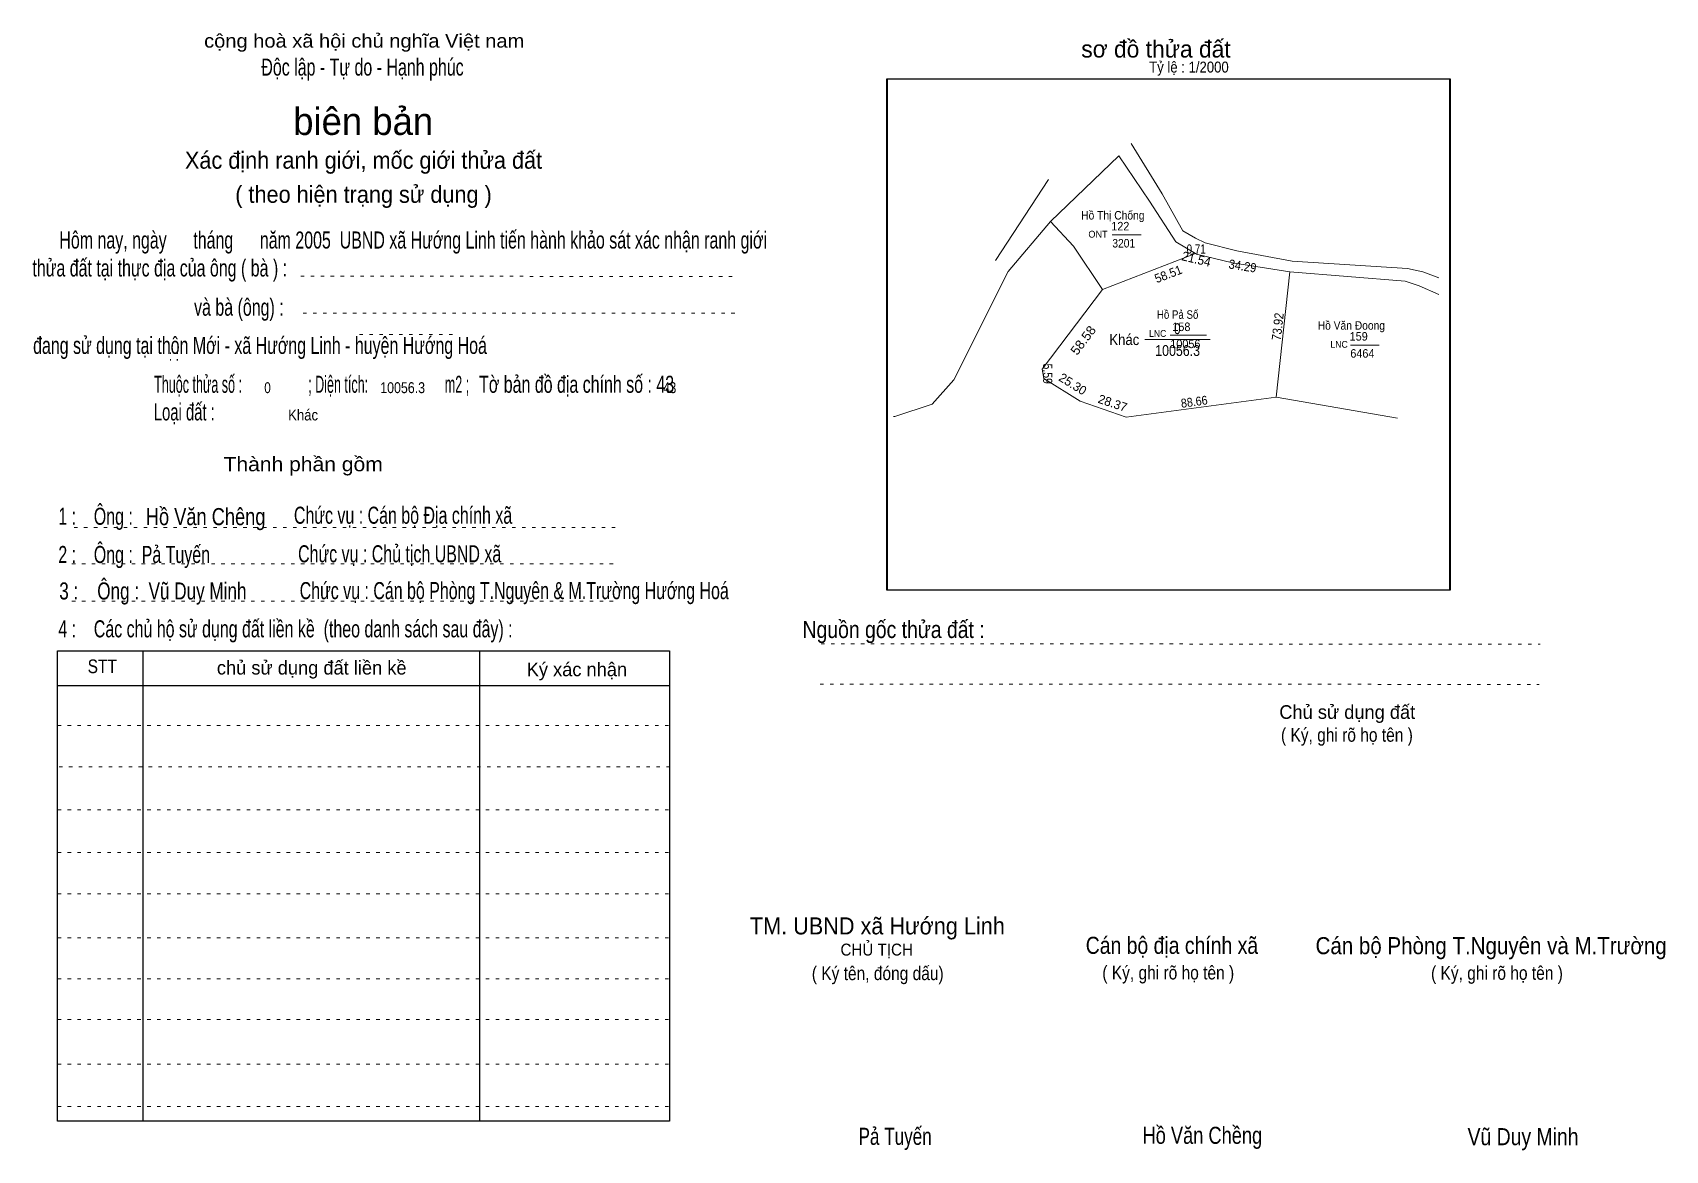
# Model space of a CAD drawing. Header units: centimetres. Extents: x -1.5 to 46.4, y -3.9 to 28.9.
import ezdxf
from ezdxf.enums import TextEntityAlignment as Align

# ---------------------------------------------------------------- set-up
doc = ezdxf.new("R2010")
doc.units = ezdxf.units.CM
doc.header["$LTSCALE"] = 0.16
doc.linetypes.add('DOTTED', pattern=[1.5, 0.3, -1.2])
for name, color, linetype, lineweight in [('15', 7, 'Continuous', 13), ('2', 7, 'Continuous', 25), ('22', 7, 'Continuous', 13), ('33', 7, 'Continuous', 13), ('5', 7, 'DOTTED', 13)]:
    doc.layers.add(name, color=color, linetype=linetype, lineweight=lineweight)
for name, color, linetype in [('16', 7, 'Continuous'), ('34', 7, 'Continuous'), ('51', 7, 'Continuous')]:
    doc.layers.add(name, color=color, linetype=linetype)

msp = doc.modelspace()

# ---------------------------------------------------------------- linework, layer by layer
at = {"layer": '15'}
for p, q in [((30.17, 22.94), (31.02, 22.94)), ((31.87, 20), (32.93, 20)), ((37.15, 19.71), (38, 19.71))]:
    msp.add_line(p, q, dxfattribs=at)
at = {"layer": '2'}
msp.add_lwpolyline([(23.56, 27.52), (40.06, 27.52), (40.06, 12.52), (23.56, 12.52)], close=True, dxfattribs=at)
at = {"layer": '22'}
for p, q in [((30.36, 25.26), (28.36, 23.33)), ((28.3, 24.56), (26.74, 22.19)), ((29.88, 21.34), (32.61, 22.39)), ((35.38, 21.86), (34.97, 18.18)), ((34.97, 18.18), (38.53, 17.57))]:
    msp.add_line(p, q, dxfattribs=at)
for points in [[(39.75, 21.68), (39.28, 21.86), (38.83, 21.95), (35.44, 22.17), (33.82, 22.47), (32.89, 22.71), (32.61, 22.84), (32.24, 23.06), (31.63, 24.14), (30.72, 25.62)], [(32.61, 22.39), (32.03, 22.74), (31.26, 23.93), (30.36, 25.26)], [(28.36, 23.33), (27.12, 21.87), (25.52, 18.69), (24.89, 17.98), (23.79, 17.62), (23.75, 17.62)], [(28.36, 23.33), (29.03, 22.61), (29.88, 21.34)], [(35.38, 21.86), (33.69, 22.12), (32.64, 22.37), (32.61, 22.39)], [(39.75, 21.19), (39.17, 21.45), (38.76, 21.58), (35.38, 21.86)], [(34.97, 18.18), (30.58, 17.6), (29.23, 18.06), (28.16, 18.73), (28.11, 19), (29.88, 21.34)]]:
    msp.add_lwpolyline(points, dxfattribs=at)
msp.add_lwpolyline([(35.38, 21.86), (33.69, 22.12), (32.64, 22.37), (32.61, 22.39), (29.88, 21.34), (28.11, 19), (28.16, 18.73), (29.23, 18.06), (30.58, 17.6), (34.97, 18.18)], close=True, dxfattribs=at)
at = {"layer": '33'}
msp.add_line((31.12, 19.87), (33.04, 19.87), dxfattribs=at)
at = {"layer": '5'}
for p, q in [((6.37, 21.73), (19.21, 21.72)), ((6.44, 20.64), (19.25, 20.64)), ((8.09, 20.02), (10.86, 20.02)), ((-0.28, 14.36), (15.72, 14.36)), ((-0.34, 13.3), (15.66, 13.3)), ((-0.34, 12.2), (15.66, 12.2)), ((21.63, 10.95), (42.72, 10.94)), ((21.6, 9.77), (42.69, 9.76)), ((-0.76, 8.56), (17.18, 8.56)), ((-0.72, 7.34), (17.22, 7.34)), ((-0.76, 6.08), (17.18, 6.08)), ((-0.76, 4.83), (17.18, 4.83)), ((-0.76, 3.62), (17.18, 3.62)), ((-0.76, 2.33), (17.18, 2.33)), ((-0.76, 1.13), (17.18, 1.13)), ((-0.76, -0.06), (17.18, -0.06)), ((-0.76, -1.37), (17.18, -1.37)), ((-0.76, -2.62), (17.18, -2.62))]:
    msp.add_line(p, q, dxfattribs=at)
at = {"layer": '5', "linetype": 'Continuous', "lineweight": 25}
for p, q in [((1.74, 10.74), (1.74, -3.05)), ((11.61, 10.74), (11.61, -3.05)), ((-0.76, 9.73), (17.18, 9.73))]:
    msp.add_line(p, q, dxfattribs=at)
for points in [[(23.58, 27.52), (40.08, 27.52), (40.08, 12.52), (23.58, 12.52)], [(-0.76, 10.74), (17.18, 10.74), (17.18, -3.05), (-0.76, -3.05)]]:
    msp.add_lwpolyline(points, close=True, dxfattribs=at)

# ---------------------------------------------------------------- texts
at = {"layer": '15'}
for s, width, p in [('122', 0.95, (30.14, 23.07)), ('3201', 0.9, (30.17, 22.57)), ('158', 0.95, (31.93, 20.12)), ('10056', 0.95, (31.87, 19.62)), ('159', 0.95, (37.13, 19.84)), ('6464', 0.95, (37.15, 19.34))]:
    msp.add_text(s, height=0.25, dxfattribs=dict(at, width=width)).set_placement(p)
at = {"layer": '16'}
for s, width, p in [('Hồ Thị Chống', 0.9, (30.185, 23.39)), ('Hồ Pả Số', 0.85, (32.085, 20.48)), ('Hồ Văn Đoong', 0.9, (37.18, 20.16))]:
    msp.add_text(s, height=0.25, dxfattribs=dict(at, width=width)).set_placement(p, align=Align.CENTER)
at = {"layer": '22'}
msp.add_text('ONT', height=0.2, dxfattribs=at).set_placement((29.75, 22.86), align=Align.CENTER)
at = {"layer": '22', "width": 0.95}
for p in [(31.5, 19.95), (36.82, 19.63)]:
    msp.add_text('LNC', height=0.2, dxfattribs=at).set_placement(p, align=Align.CENTER)
at = {"layer": '33'}
for s, width, p in [('0', 0.8, (32.075, 20.03)), ('10056.3', 0.85, (32.085, 19.39))]:
    msp.add_text(s, height=0.32, dxfattribs=dict(at, width=width)).set_placement(p, align=Align.CENTER)
at = {"layer": '33', "width": 0.9}
msp.add_text('Khác', height=0.32, dxfattribs=at).set_placement((30.96, 19.71), align=Align.RIGHT)
at = {"layer": '34'}
for s, width, p in [(': : ', 0.85, (2.5, 19.25)), ('0', 0.8, (5.3, 18.3)), ('10056.3', 0.85, (8.7, 18.3)), ('43', 0.8, (17, 18.3)), ('Khác', 0.9, (6, 17.5))]:
    msp.add_text(s, height=0.32, dxfattribs=dict(at, width=width)).set_placement(p)
at = {"layer": '5'}
for s, height, width, p in [('cộng hoà xã hội chủ nghĩa Việt nam', 0.4, 1.1, (8.23, 28.43)), ('Độc lập - Tự do - Hạnh phúc', 0.5, 0.7, (8.18, 27.61)), ('Xác định ranh giới, mốc giới thửa đất', 0.5, 0.95, (8.21, 24.88)), ('( theo hiện trạng sử dụng )', 0.5, 0.95, (8.21, 23.88)), ('Thành phần gồm', 0.42, 1.1, (6.44, 16.01)), ('Hồ Văn Chêng', 0.5, 0.8, (3.58, 14.43)), ('Chức vụ : Cán bộ Địa chính xã', 0.5, 0.7, (9.37, 14.47)), ('Chức vụ : Chủ tịch UBND xã', 0.5, 0.7, (9.27, 13.34)), ('Chức vụ : Cán bộ Phòng T.Nguyên & M.Trường Hướng Hoá', 0.5, 0.7, (12.63, 12.26)), ('    Nguồn gốc thửa đất :', 0.5, 0.85, (23.44, 11.12)), ('( Ký, ghi rõ họ tên )', 0.4, 0.85, (37.05, 8.08)), ('CHỦ TỊCH', 0.35, 0.95, (23.26, 1.81)), ('( Ký tên, đóng dấu)', 0.4, 0.85, (23.29, 1.09)), ('( Ký, ghi rõ họ tên )', 0.4, 0.85, (31.81, 1.11)), ('( Ký, ghi rõ họ tên )', 0.4, 0.85, (41.45, 1.1)), ('Pả Tuyến', 0.5, 0.75, (23.8, -3.74)), ('Hồ Văn Chềng', 0.5, 0.8, (32.81, -3.71)), ('Vũ Duy Minh', 0.5, 0.85, (42.215, -3.75))]:
    msp.add_text(s, height=height, dxfattribs=dict(at, width=width)).set_placement(p, align=Align.CENTER)
msp.add_text('sơ đồ thửa đất', height=0.5, dxfattribs=at).set_placement((29.26, 28.14))
for s, height, p in [('biên bản', 0.8, (8.2, 25.87)), ('      chủ sử dụng đất liền kề', 0.4, (6.245, 10.05)), ('   Ký xác nhận', 0.4, (14.245, 10)), ('Chủ sử dụng đất', 0.4, (37.06, 8.75))]:
    msp.add_text(s, height=height, dxfattribs=at).set_placement(p, align=Align.CENTER)
for s, height, width, p in [('   Hôm nay, ngày      tháng      năm 2005  UBND xã Hướng Linh tiến hành khảo sát xác nhận ranh giới ', 0.5, 0.7, (-1.1, 22.54)), ('thửa đất tại thực địa của ông ( bà ) :                                       ', 0.5, 0.7, (-1.5, 21.72)), ('                                     và bà (ông) :', 0.5, 0.7, (-1.57, 20.57)), (' đang sử dụng tại thôn Mới - xã Hướng Linh - huyện Hướng Hoá', 0.5, 0.7, (-1.61, 19.45)), ('Thuộc thửa số :                   ; Diện tích:                      m2 ;                                            ', 0.5, 0.55, (2.07, 18.31)), ('Tờ bản đồ địa chính số : 43', 0.5, 0.7, (11.6, 18.31)), ('Loại đất :  ', 0.5, 0.65, (2.06, 17.5)), ('    1 :    Ông :                                                        ', 0.5, 0.7, (-1.26, 14.44)), ('    2 :    Ông :  Pả Tuyến', 0.5, 0.7, (-1.26, 13.32)), ('    3 :    Ông :  Vũ Duy Minh', 0.5, 0.75, (-1.27, 12.25)), ('    4 :    Các chủ hộ sử dụng đất liền kề  (theo danh sách sau đây) :', 0.5, 0.7, (-1.26, 11.14)), ('STT', 0.4, 0.85, (0.12, 10.09)), ('TM. UBND xã Hướng Linh', 0.5, 0.95, (19.54, 2.43)), ('Cán bộ địa chính xã  ', 0.5, 0.85, (29.39, 1.86)), ('Cán bộ Phòng T.Nguyên và M.Trường', 0.5, 0.9, (36.13, 1.85))]:
    msp.add_text(s, height=height, dxfattribs=dict(at, width=width)).set_placement(p)
at = {"layer": '51', "width": 0.9}
msp.add_text('Tỷ lệ : 1/2000', height=0.32, dxfattribs=at).set_placement((31.25, 27.7))
at = {"layer": '51', "width": 0.8}
msp.add_text('0.71', height=0.27, dxfattribs=at).set_placement((32.63, 22.39), align=Align.CENTER)
at = {"layer": '51'}
for s, height, rotation, width, p in [('58.51', 0.26, 21.096, 0.95, (31.8582, 21.6698)), ('21.54', 0.27, 346.525, 0.95, (32.6035, 22.1009)), ('34.29', 0.27, 351.057, 0.9, (33.969, 21.8956)), ('73.92', 0.27, 83.685, 0.9, (35.1548, 20.2352)), ('58.58', 0.27, 52.972, 1.05, (29.4232, 19.7687)), ('5.59', 0.27, 270, 0.85, (28.14, 18.87)), ('88.66', 0.26, 7.524, 0.9, (32.588, 17.9212))]:
    msp.add_text(s, height=height, rotation=rotation, dxfattribs=dict(at, width=width)).set_placement(p, align=Align.CENTER)
for s, rotation, p in [('25.30', 328.119, (28.9413, 18.4566)), ('28.37', 341.29, (30.1383, 17.8851))]:
    msp.add_text(s, height=0.26, rotation=rotation, dxfattribs=at).set_placement(p, align=Align.CENTER)

doc.saveas('drawing.dxf')
